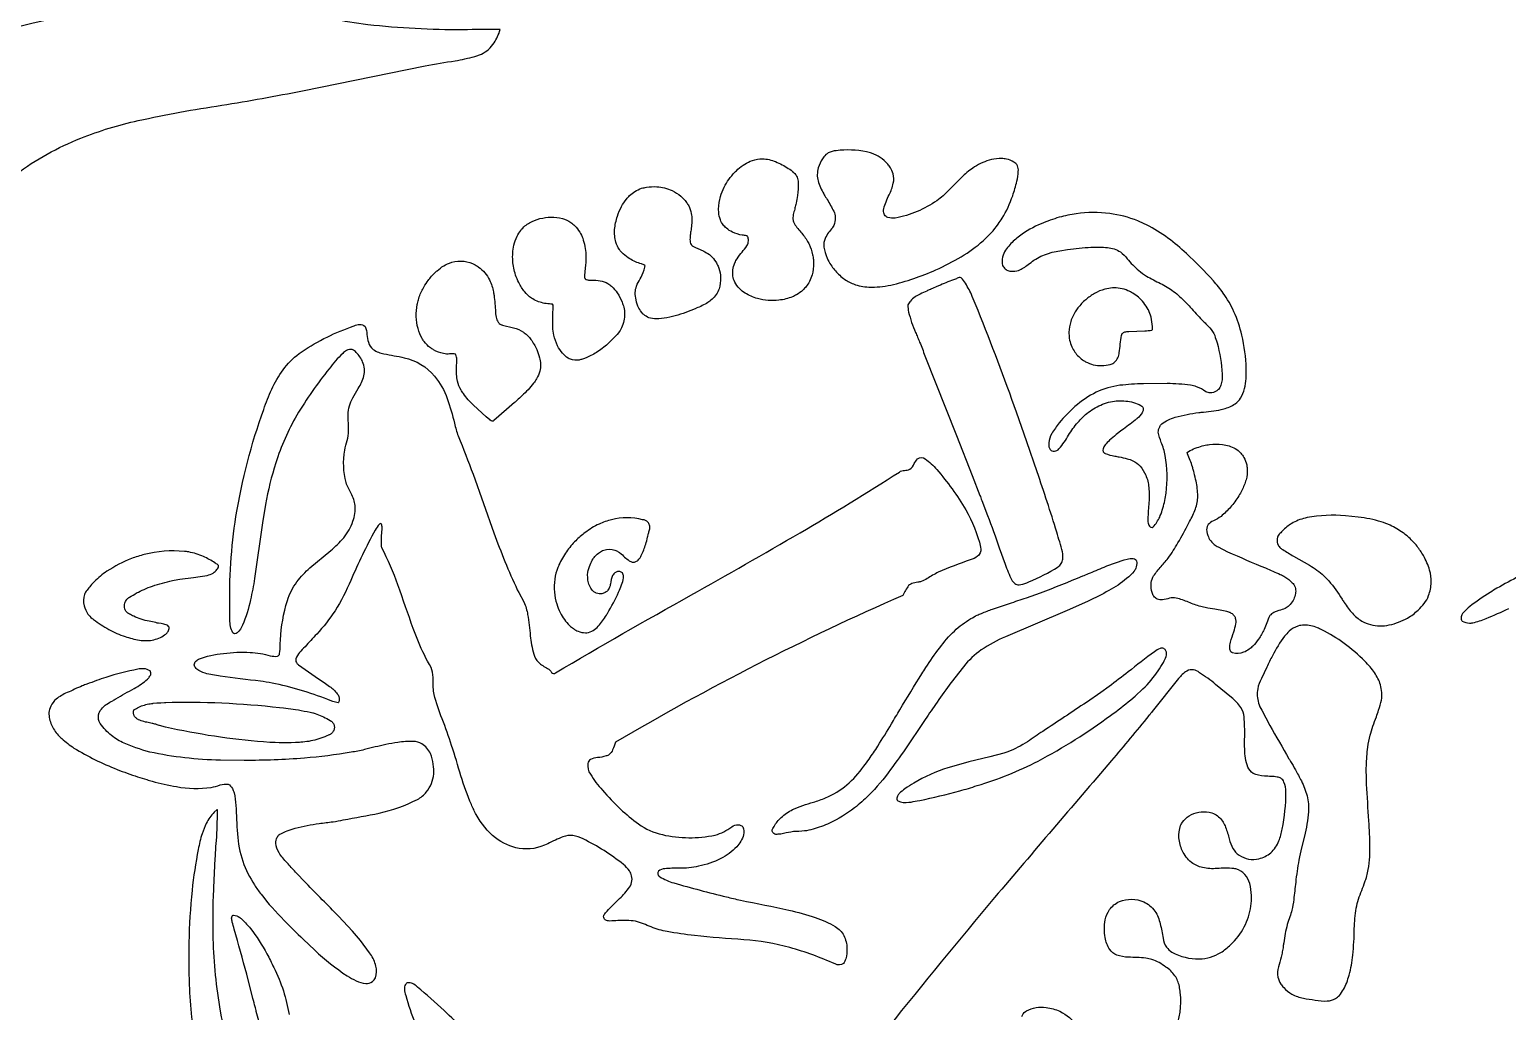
# Model space of a CAD drawing. Header units: millimetres. Extents: x 0 to 1000, y 0 to 780.
# Drawn here: x 232.5 to 420, y 530.4 to 655 of the extents above; entities that cross this region are included whole.
import ezdxf

# ---------------------------------------------------------------- set-up
doc = ezdxf.new("R2010")
doc.units = ezdxf.units.MM
doc.layers.add('Default', color=70, linetype='Continuous')

msp = doc.modelspace()

# ---------------------------------------------------------------- linework, layer by layer
at = {"layer": 'Default'}
for points in [[(230.73, 636.69, -0.06366), (238.96, 641.25, -0.042628), (246.25, 643.48, -0.019042), (256.86, 645.43, 0.008364), (267.09, 647.27), (282.65, 650.45, -0.008495), (286.46, 651.07, 0.023273), (288.95, 651.63), (289.79, 651.92, 0.134092), (291.4, 653.35, 0.070928), (292.18, 655.03), (292.16, 655.06, 0.005751), (287.44, 655.01, -0.029323), (275.38, 655.65, -0.016905), (266.28, 657.23, 0.007882), (259.5, 658.52, 0.08358), (246.45, 658.5, 0.035206), (224.93, 653.66, 0.004821)], [(421.52, 585.67, 0.011599), (418.67, 584.13, 0.021459), (417.79, 583.6, 0.026669), (415.22, 581.82, 0.016182), (414.5, 581.15, 0.079522), (414.16, 580.65, 0.206804), (414.19, 580.09, 0.076513), (414.27, 579.97, 0.134659), (415.17, 579.71, 0.062722), (415.6, 579.76, 0.047214), (417.31, 580.3, 0.010491), (420.17, 581.56, 0.002558)], [(377.83, 527.97, 0.121383), (378.49, 532.82, 0.019872), (378.37, 533.61, 0.097891), (377.8, 534.97, 0.100415), (376.66, 536.07, 0.088926), (374.88, 537.02, 0.038905), (374.11, 537.2, 0.019278), (371.9, 537.31, -0.0714), (370.42, 537.58, -0.135123), (369.53, 538.3, -0.110767), (368.94, 539.8, -0.089794), (368.96, 542.04, -0.102584), (369.5, 543.35, -0.131971), (370.76, 544.37, -0.2052), (373.84, 544.33, -0.138144), (375.27, 543.16, -0.058083), (375.68, 542.39, -0.038314), (375.94, 541.56, -0.012895), (376.3, 539.73, 0.119918), (376.74, 538.6, 0.103705), (377.42, 537.96, 0.130439), (380.89, 537.1, 0.13313), (383.62, 537.91, 0.056616), (384.87, 538.9, 0.090441), (386.59, 541.15, 0.034807), (387.14, 542.44, 0.082326), (387.52, 545.15, 0.058149), (387.31, 546.65, 0.114434), (386.68, 547.82, 0.148722), (385.54, 548.52, 0.033881), (385.28, 548.57, 0.048268), (383.15, 548.57, -0.073836), (381.31, 548.69, -0.099171), (379.9, 549.34, -0.120233), (378.74, 550.84, -0.078023), (378.32, 552.45, -0.114756), (378.53, 554.01, -0.094508), (378.77, 554.44, -0.098586), (379.61, 555.26, -0.172074), (382.13, 555.73, -0.146878), (383.49, 555.01, -0.120738), (384.24, 553.8, -0.032684), (384.69, 552.32, 0.050612), (385.16, 551.13, 0.096893), (385.95, 550.26, 0.210197), (388.47, 549.81, 0.107097), (389.97, 550.57, 0.105262), (391, 552.07, 0.039151), (391.42, 553.58, 0.049916), (391.89, 558.26, 0.140612), (391.64, 559.55, 0.128751), (391.26, 560.02, 0.177204), (390.77, 560.17, 0.061897), (390, 560.25, 0.025151), (389.16, 560.28, -0.095198), (387.73, 560.65, -0.136609), (387.06, 561.45, -0.055425), (386.75, 562.57, -0.039285), (386.66, 563.7, -0.023277), (386.66, 565.34, 0.023167), (386.58, 567.81, 0.113008), (386.19, 569, 0.073579), (384.97, 570.27), (382.97, 571.93, 0.031282), (380.91, 573.42, 0.150925), (380.16, 573.79, 0.164437), (379.31, 573.63, 0.11245), (378.28, 572.67), (374.92, 568.49, -0.035265), (374.49, 567.97, -0.007101), (369.75, 562.26, 0.000693), (354.91, 544.88, 0.006552), (341.47, 528.46, -0.002293)], [(259.9, 519.54, -0.052301), (256.7, 530.47, -0.039186), (255.77, 539.65, -0.017211), (255.83, 545.9, -0.001533), (256.01, 549.65, -0.004252), (256.07, 550.57, -0.011393), (256.17, 552.12, 0.014974), (256.31, 555.85, -0.032359), (256.3, 556.02), (256.27, 556.06), (255.89, 555.72, 0.075382), (254.88, 554.29, 0.031186), (254.36, 552.99, 0.034677), (253.86, 551, 0.023037), (253.08, 545.79, 0.022467), (252.68, 539.2, 0.016791), (252.72, 533.8, 0.033198), (253.6, 525.68, 0.038594)], [(262.4, 525.65, 0.005751), (261.23, 530.42, 0.025641), (261.08, 531.02, 0.010496), (260.81, 532.06), (260.01, 535.17, 0.003649), (258.42, 540.88, 0.032182), (258.18, 541.75, -0.067713), (258.1, 542.26, -0.123567), (258.16, 542.51, -0.147014), (258.28, 542.65, -0.045493), (258.32, 542.67, -0.106328), (259.13, 542.35, -0.04601), (259.49, 542.05, -0.022477), (260.49, 540.98, -0.035604), (262.58, 537.73, -0.015979), (263.45, 536.02, -0.039918), (264.66, 533.03, -0.033622), (265.38, 530.06, -0.041722)], [(287.7, 528.05, -0.001856), (285.05, 530.55, 0.014819), (281.67, 533.53, 0.112882), (281.06, 533.96, 0.112873), (280.48, 534.07, 0.202958), (280.17, 533.87, 0.167475), (280.03, 533.26, 0.075446), (280.19, 532.45, 0.040056), (281.42, 528.94, 0.045445)], [(358.36, 529.78, -0.136319), (358.85, 530.44), (358.96, 530.51, -0.155393), (361.47, 530.94, -0.071545), (363.2, 530.45, -0.096234), (365.46, 528.62, -0.016429)]]:
    msp.add_lwpolyline(points, format="xyb", dxfattribs=at)
for points in [[(334.33, 629.88, 0.005893), (333.85, 629.27, 0.052393), (333.42, 628.54, 0.127349), (333.25, 627.44, 0.059671), (333.66, 626.04, 0.051034), (334.15, 625.16, 0.051425), (335.11, 624, 0.034141), (335.74, 623.46, 0.059131), (337.02, 622.75, 0.09337), (338.96, 622.36, 0.058888), (341.74, 622.61, 0.049372), (347.47, 624.54, 0.027053), (350.69, 626.21, 0.043489), (353.48, 628.24, 0.053164), (355.38, 630.35, 0.014913), (355.89, 631.1, 0.05209), (357.22, 633.95, 0.027808), (357.74, 635.79, 0.047012), (357.93, 637.04, 0.122084), (357.82, 637.73, 0.099075), (357.6, 638.05, 0.056905), (357.36, 638.22, 0.087529), (356.42, 638.6, 0.044551), (355.82, 638.66, 0.057181), (354.51, 638.55, 0.073465), (352.38, 637.6, 0.049326), (350.87, 636.42), (349.13, 634.67, -0.051835), (347.58, 633.32, -0.051508), (345.1, 631.95, -0.059734), (342.31, 631.12, -0.108101), (341.38, 631.19, -0.142577), (340.96, 631.52, -0.141723), (340.83, 632.09, -0.048185), (340.86, 632.3, -0.051758), (341.54, 634.05, 0.051117), (342.07, 635.54, 0.128835), (342.04, 636.75, 0.06879), (341.71, 637.5, 0.044374), (341.37, 637.95, 0.062583), (340.4, 638.81, 0.072339), (339.32, 639.35, 0.026586), (338.66, 639.52, 0.084348), (334.83, 639.66, 0.108668), (333.81, 639.38, 0.103132), (333.26, 638.89, 0.032475), (333.1, 638.64, 0.084902), (332.55, 637.49, 0.071647), (332.42, 636.62, 0.068754), (332.52, 635.83, 0.050838), (333.23, 634.19, 0.016211), (333.57, 633.65, -0.022447), (334.41, 632.15, -0.102179), (334.68, 631.39, -0.109968), (334.61, 630.44, -0.089878), (334.35, 629.91, -0.00091)], [(323.61, 628.74, 0.14556), (323.51, 628.84, 0.100917), (323.45, 628.86, 0.034987), (322.9, 628.94, -0.065504), (321.65, 629.34, -0.071772), (320.89, 629.83, -0.037223), (320.48, 630.24, -0.0708), (320.12, 630.91, -0.068434), (319.92, 631.83, -0.074719), (320.04, 633.48, -0.022969), (320.14, 633.84, -0.042406), (320.61, 635.05, -0.038371), (321.2, 636.02, -0.041058), (321.97, 636.94, -0.00992), (322.15, 637.12, -0.04754), (323, 637.82, -0.053038), (323.92, 638.32, -0.072354), (325.12, 638.62, -0.021718), (325.48, 638.64, -0.087251), (327.13, 638.28, -0.044583), (328.74, 637.42, -0.072256), (329.44, 636.89, 0.011614), (329.56, 636.77, -0.090819), (329.86, 636.29, -0.082388), (329.99, 635.62, -0.049751), (329.9, 633.99, -0.008397), (329.72, 632.99, -0.008743), (329.59, 632.41, -0.033955), (329.51, 632.08, 0.029329), (329.42, 631.73, 0.075147), (329.33, 630.99, 0.093002), (329.43, 630.54, 0.044648), (329.51, 630.39, 0.029177), (330.44, 629.2, -0.0481), (331.28, 628, -0.029265), (331.37, 627.81, -0.054717), (331.82, 626.47, -0.028009), (331.92, 625.84, -0.077195), (331.85, 624.25, -0.031751), (331.77, 623.93, -0.047476), (331.42, 623.07, -0.04749), (331.01, 622.44, -0.037664), (330.59, 621.98, -0.053725), (329.8, 621.39, -0.037176), (329.27, 621.12, -0.061167), (327.55, 620.69, -0.096293), (324.82, 620.89, -0.060902), (323.26, 621.59, -0.068896), (322.55, 622.16, -0.058897), (321.95, 623, -0.080163), (321.72, 623.75, -0.054248), (321.7, 624.34, -0.062299), (321.86, 625.17, -0.053347), (322.1, 625.71, -0.043986), (322.71, 626.6, -0.011373), (322.87, 626.79, 0.029224), (323.48, 627.59, 0.098558), (323.66, 628.07, 0.103584), (323.63, 628.68, 0.011154)], [(310.53, 624.88, 0.096437), (310.56, 625.06), (310.53, 625.11, 0.085629), (310.1, 625.3, -0.068703), (308.63, 625.94, -0.03823), (307.79, 626.56, -0.067418), (307.3, 627.12, -0.068514), (306.87, 628.05, -0.089478), (306.69, 629.68, -0.049656), (307.06, 631.36, -0.045345), (307.58, 632.58, -0.045902), (308.19, 633.51, -0.029501), (308.6, 633.96, -0.050276), (309.28, 634.49, -0.064764), (310.12, 634.89, -0.032424), (310.75, 635.03, -0.05934), (312.04, 635.09, -0.100834), (314, 634.6, -0.053856), (315.09, 633.91, -0.059516), (315.82, 633.11, -0.039148), (316.1, 632.67, -0.067012), (316.43, 631.7, -0.029138), (316.49, 631.3, -0.051811), (316.47, 630.23, -0.024056), (316.37, 629.44, 0.013749), (316.3, 628.95, 0.044814), (316.27, 628.22, 0.096546), (316.35, 627.87, 0.087023), (316.48, 627.68, 0.048599), (316.56, 627.61), (316.95, 627.37), (317.56, 627.11, -0.058163), (318.16, 626.82, -0.078362), (318.9, 626.33, -0.064282), (319.53, 625.58, -0.034146), (319.83, 625.01, -0.070645), (320.12, 623.89, -0.08155), (320.05, 622.49, -0.050438), (319.82, 621.77, -0.047725), (319.34, 621.09, -0.055249), (318.78, 620.57, -0.023978), (318.53, 620.4, -0.046148), (317.07, 619.67), (317.01, 619.65, -0.041576), (314.4, 618.71, -0.022649), (312.99, 618.4), (312.3, 618.33, -0.067302), (311.25, 618.41, -0.091228), (310.54, 618.76, -0.032181), (310.28, 618.98, -0.069008), (309.78, 619.7, -0.063921), (309.42, 620.72, -0.049294), (309.31, 621.66, -0.067797), (309.48, 622.48, -0.022936), (309.57, 622.72, -0.017925), (310.05, 623.6, 0.060142)], [(298.89, 619.98), (298.89, 620.06), (298.81, 620.17, 0.071231), (298.42, 620.22, -0.089341), (296.86, 620.58, -0.039725), (296.14, 620.96, -0.060618), (295.3, 621.75, -0.056396), (294.53, 622.93, -0.034931), (294.14, 623.89, -0.065756), (293.78, 625.68, -0.070636), (293.92, 627.67, -0.054914), (294.33, 628.8, -0.047344), (294.78, 629.54, -0.055026), (295.32, 630.12, -0.061489), (295.91, 630.52, -0.057776), (297.22, 631.04, -0.127937), (300.07, 631.06, -0.080025), (301.13, 630.55, -0.036524), (301.64, 630.14, -0.064299), (302.27, 629.33, -0.043287), (302.65, 628.55, -0.066073), (303.05, 626.48, -0.040371), (303.02, 625.14), (302.93, 624.35, 0.066617), (302.89, 623.54), (302.95, 623.43, -0.251433), (302.96, 623.41, 0.105253), (303.27, 623.27, 0.033882), (303.37, 623.25), (303.79, 623.23, -0.058644), (304.88, 623.15, -0.094536), (305.84, 622.81, -0.04472), (306.31, 622.46, -0.06094), (307.04, 621.63, -0.05671), (307.65, 620.44, -0.025427), (307.86, 619.81, -0.119349), (307.88, 618.09, -0.058695), (307.56, 617.17, -0.055788), (307.18, 616.54, -0.039322), (305.83, 615.15, -0.042481), (304.39, 614.07, -0.020815), (303.7, 613.67, -0.054521), (302.62, 613.21, -0.027337), (302.19, 613.1, -0.133082), (301.1, 613.19, -0.034088), (300.81, 613.32, -0.070697), (300.07, 613.98, -0.058488), (299.47, 614.89, -0.060576), (298.99, 616.27, -0.042606), (298.86, 617.29, -0.028538), (298.86, 618.7)], [(383.03, 609.14, -0.146198), (382.31, 608.93, -0.113654), (381.72, 609.07, 0.078825), (380.55, 609.71, 0.052736), (379.79, 609.9, 0.031561), (376.81, 610.11), (373.83, 610.1, 0.022321), (370.8, 609.89, 0.079844), (367.83, 609.02, 0.060656), (365.11, 607.19, 0.042765), (363.13, 605.14, 0.029864), (362.17, 603.77, 0.102619), (361.81, 602.6, 0.030188), (361.8, 602.2, 0.104449), (361.94, 601.81, 0.148919), (362.19, 601.58, 0.124257), (362.53, 601.54, 0.156576), (363.09, 601.82), (363.12, 601.86, 0.043462), (364.31, 603.56, -0.045522), (365.48, 605.18, -0.052352), (366.83, 606.47, -0.071402), (368.63, 607.49, -0.040558), (369.64, 607.8, -0.072918), (371.56, 607.9, -0.101937), (373.48, 607.34, -0.186446), (373.72, 607.11, -0.094368), (373.79, 606.82, -0.109341), (373.65, 606.41, -0.074412), (373.03, 605.7, 0.02952), (372.75, 605.47, -0.012898), (371.07, 604.18), (370.36, 603.63, 0.00662), (369.51, 602.91, 0.0301), (368.94, 602.32, 0.086209), (368.68, 601.84, 0.151047), (368.72, 601.47, 0.140865), (368.85, 601.29, 0.110975), (368.95, 601.25, 0.063723), (370.16, 600.91, 0.022079), (370.73, 600.81, -0.01084), (371.75, 600.58, -0.060515), (372.45, 600.3, -0.106123), (373.39, 599.62, -0.080692), (374.1, 598.5, -0.079122), (374.49, 596.92, -0.046509), (374.5, 595.04, -0.016835), (374.42, 593.99, 0.012287), (374.37, 592.93, 0.113706), (374.46, 592.25, 0.079556), (374.58, 592.01, 0.150173), (374.76, 591.88, 0.253689), (375.05, 591.93, 0.097663), (375.18, 592.08, 0.073124), (375.95, 593.35, 0.043132), (376.53, 595.28, 0.020133), (376.68, 596.21, 0.07389), (376.58, 600.98, 0.042669), (376.07, 602.65, -0.032781), (375.69, 603.94, -0.112729), (375.87, 604.64, -0.107088), (376.15, 604.99, -0.06306), (376.92, 605.47, -0.041144), (377.85, 605.83, -0.048475), (380.86, 606.43, -0.045411), (381.44, 606.5, -0.00377), (382.73, 606.64, 0.041231), (384, 606.9, 0.0844), (385.47, 607.55, 0.091582), (386.14, 608.25, 0.084609), (386.64, 609.49, 0.069116), (386.85, 612.02, 0.053436), (386.3, 616.25, 0.045251), (385.3, 619.23, 0.042091), (383.94, 621.59, 0.031384), (382.68, 623.16, 0.027208), (379.27, 626.62, 0.022671), (376.92, 628.57, 0.042035), (374.19, 630.26, 0.017134), (373.09, 630.77, 0.060422), (369.53, 631.69, 0.065737), (365.29, 631.67, 0.034134), (363.13, 631.21, 0.031203), (360.84, 630.4, 0.063949), (358.08, 628.83, 0.014592), (357.44, 628.32, 0.054537), (356.32, 627.06, 0.084933), (355.92, 626.16, 0.124721), (355.94, 625.1, 0.085931), (356.28, 624.66, 0.109142), (356.71, 624.41, 0.065459), (357.03, 624.36, 0.09019), (357.95, 624.48, 0.075487), (359.17, 625.21, -0.01443), (359.92, 625.77, -0.068928), (361.75, 626.63, -0.018626), (362.24, 626.77, -0.031687), (363.21, 626.97), (364.18, 627.13, -0.018584), (367.15, 627.41, -0.03767), (369.25, 627.36, -0.146321), (370.88, 626.81, -0.073852), (371.75, 625.96, 0.046004), (373.22, 624.47, 0.030429), (374.19, 623.76, 0.021939), (375.97, 622.82, -0.050832), (377.62, 621.81, -0.028573), (378.44, 621.13, -0.029228), (379.75, 619.8, 0.002426), (381.26, 618.15, -0.013176), (382.22, 617.2, -0.090743), (382.85, 616.2, -0.019033), (383.15, 615.29, -0.055582), (383.81, 611.29, -0.094424), (383.64, 609.93, -0.104505), (383.32, 609.37, -0.086471)], [(286.51, 613.83, 0.121937), (285.75, 613.88, -0.126363), (285, 613.91, -0.07852), (283.72, 614.4, -0.0294), (283.32, 614.66, -0.067992), (282.52, 615.45, -0.02296), (282.26, 615.83, -0.060056), (281.75, 617.09, -0.11408), (281.65, 620.13, -0.023969), (281.8, 620.75, -0.047884), (282.35, 622.11, -0.034734), (282.92, 623.03, -0.043897), (283.84, 624.11, -0.004702), (284.19, 624.44, -0.05), (285.01, 625.05, -0.064016), (286.03, 625.5, -0.102332), (287.6, 625.64, -0.088981), (289, 625.17, -0.02685), (289.43, 624.9, -0.070243), (290.25, 624.16, -0.052355), (290.84, 623.26, -0.060855), (291.33, 621.74, -0.015699), (291.4, 621.3, -0.013417), (291.59, 619.19, 0.07727), (291.72, 618.35, 0.032655), (291.83, 618.06, 0.089852), (292.06, 617.75, 0.116696), (292.34, 617.57, 0.055385), (292.47, 617.54), (293.87, 617.19, -0.076165), (295.14, 616.62), (295.23, 616.57, -0.063168), (296.07, 615.71, -0.058353), (296.81, 614.43, -0.036348), (297.17, 613.4, -0.134441), (297.2, 611.7, -0.065698), (296.79, 610.71, -0.049695), (296.42, 610.17, -0.03639), (294.94, 608.56, -0.003889), (294.32, 607.99, -0.042298), (293.99, 607.69), (293, 606.81), (291.39, 605.41, -0.169666), (291.16, 605.33, -0.173298), (290.9, 605.45, -0.023358), (290.86, 605.49), (290.41, 605.9), (288.8, 607.36, -0.047194), (287.51, 608.84, -0.030872), (287.21, 609.29, -0.067783), (286.77, 610.41, -0.083864), (286.65, 612.15), (286.69, 613.01, 0.104074), (286.6, 613.63, 0.042692)], [(350.68, 623.52, 0.232888), (350.19, 623.48, -0.048847), (349.71, 623.28, 0.020778), (347.8, 622.5), (346.85, 622.09, 0.077569), (346.73, 622.04, 0.040519), (346.31, 621.86, 0.02449), (345.48, 621.46, 0.006066), (344.82, 621.11, 0.101106), (344.23, 620.59, 0.054116), (343.93, 620.09, 0.055286), (344.01, 619.19, 0.042979), (344.88, 616.6, -0.012406), (345.14, 616, 0.006196), (345.41, 615.38, -0.021541), (346.07, 613.63), (350.08, 603.53), (352.07, 598.46), (353.05, 595.92, -0.023902), (353.29, 595.28), (354.02, 593.37, -0.0168), (355.51, 589.25), (356.26, 587.18, 0.023407), (357.09, 585.18, 0.087639), (357.39, 584.81, 0.136938), (357.85, 584.59, 0.083933), (358.24, 584.6, 0.078616), (359.28, 584.95, 0.04195), (362.97, 586.85, 0.131316), (363.37, 587.27, 0.08478), (363.56, 587.83, 0.077927), (363.53, 588.74, 0.029995), (363.19, 590.02, -0.016881), (362.81, 591.27, 0.007579), (360.32, 598.91), (359.03, 602.7), (357.71, 606.47, 0.010261), (352.82, 619.4), (352.08, 621.18, 0.045143), (351.21, 622.84, 0.03522), (350.69, 623.52)], [(374.88, 616.88, 0.136254), (374.97, 616.96, 0.032475), (374.95, 617.34, 0.053594), (374.77, 618.55, 0.048632), (374.44, 619.45), (374.41, 619.52, 0.039462), (373.84, 620.37, 0.044627), (373.18, 621.06, 0.050423), (372.46, 621.59, 0.032236), (371.85, 621.9, 0.057654), (370.84, 622.19, 0.110703), (368.93, 622.09, 0.06124), (367.61, 621.55, 0.049588), (366.49, 620.76, 0.043346), (365.49, 619.72, 0.049947), (364.88, 618.72, 0.028296), (364.59, 618, 0.073997), (364.36, 616.62, 0.038692), (364.4, 615.87, 0.04868), (364.65, 614.97, 0.049091), (365, 614.27, 0.041914), (365.46, 613.68, 0.052608), (366.09, 613.12, 0.032684), (366.47, 612.88, 0.057898), (367.45, 612.51, 0.127703), (369.59, 612.54, 0.11432), (370.05, 612.73, 0.080119), (370.39, 613.09, 0.079137), (370.68, 613.72, 0.030132), (370.74, 614.03, 0.005733), (370.87, 615.12, -0.030633), (371.02, 616.21, -0.082685), (371.13, 616.45, -0.087419), (371.26, 616.59, -0.133974), (371.44, 616.67, -0.055889), (371.97, 616.71), (373.98, 616.8, 0.024928), (374.87, 616.88, 0.021122)], [(271.62, 569.58, -0.051396), (270.3, 570.01, 0.045555), (263.23, 572.1, 0.012839), (261.75, 572.35, -0.009892), (256.66, 572.98, -0.014275), (254.72, 573.35, -0.081695), (253.7, 573.87, -0.141672), (253.39, 574.31, -0.270727), (253.48, 574.8, -0.090193), (253.88, 575.12, -0.080391), (257.07, 575.87, -0.045643), (260.43, 575.99, -0.021042), (261.75, 575.86, -0.024635), (263, 575.57, 0.064345), (263.9, 575.5, 0.256918), (264.19, 575.85, 0.059012), (264.26, 576.94, -0.032242), (264.31, 577.58, -0.063941), (265.17, 582.57, -0.082918), (266.39, 584.94, -0.061662), (268.04, 586.74), (270.69, 588.92, 0.035391), (272.32, 590.54, 0.084878), (273.5, 592.64, 0.092059), (273.77, 594.64, 0.094945), (273.27, 596.15, -0.049594), (272.63, 597.54, -0.108946), (272.45, 601.65, -0.016975), (272.76, 602.9, 0.0398), (272.95, 604.11, -0.008383), (272.89, 606.16, -0.117801), (273.47, 608.32, -0.01775), (274.17, 609.49, 0.066852), (274.89, 611.08, 0.171231), (274.72, 612.86, 0.098094), (273.92, 614.05, 0.170571), (273.41, 614.43, 0.171789), (272.68, 614.32, 0.089565), (272.19, 613.93, 0.038829), (270.47, 611.99, 0.031122), (266.37, 606.1, 0.053527), (263.7, 600.04, 0.033756), (262.41, 594.78), (262.02, 592.44), (261.02, 585.38, -0.008041), (260.5, 582.65, -0.046736), (259.48, 579.45, -0.118245), (258.82, 578.48, -0.365258), (258.23, 578.48, -0.114142), (257.88, 580.13, -0.013488), (257.89, 581.33, -0.046682), (258.65, 593.26, -0.04531), (262.17, 606.84, -0.030919), (263.19, 609.39, -0.045237), (264.63, 611.84, -0.079734), (266.65, 613.91, -0.068076), (273.18, 617.27, 0.042611), (273.63, 617.45, -0.062709), (274.33, 617.63, -0.209461), (275.05, 617.34, -0.084412), (275.27, 616.35, 0.06444), (275.45, 615.35, 0.139329), (276.07, 614.44, 0.113775), (277.43, 613.88, -0.010084), (280, 613.4, -0.167994), (283.86, 611.04, -0.09102), (285.45, 608.22, -0.033565), (286.38, 605.07, 0.016046), (286.84, 603.46, -0.0101), (288.74, 598.6), (291.39, 591.16, 0.022377), (294.35, 583.95), (294.53, 583.59), (295.19, 582.4, -0.065816), (295.66, 580.79, -0.015205), (296, 578.12, 0.049566), (296.44, 575.79, 0.123743), (297.02, 574.75, 0.069293), (298.2, 573.97, -0.056548), (298.7, 573.46, 0.39614), (299.19, 573.39, -0.007652), (316.36, 583.24, 0.00351), (330.24, 591.18, 0.009537), (342.84, 598.88, -0.187475), (343.5, 599.1, 0.091036), (344.17, 599.24, 0.125059), (344.71, 599.96, -0.053097), (345.14, 600.55, -0.336696), (346.12, 600.56, -0.056919), (347.57, 599.2, -0.047414), (351.26, 594.1, -0.071244), (353.15, 589.36, -0.201972), (352.97, 588.43, -0.113706), (352.75, 588.21, -0.104499), (351.82, 587.75, 0.018197), (347.78, 586.17, 0.031898), (346.36, 585.36, -0.037157), (345.61, 584.99, -0.082746), (345.2, 584.91), (344.59, 584.8, 0.124961), (344.01, 584.48, 0.039635), (343.28, 583.23, 0.029679), (306.8, 564.6, -0.013674), (306.45, 563.64, -0.132075), (306.01, 563.04, -0.121837), (305.62, 562.85, -0.067443), (304.53, 562.66, 0.065023), (303.64, 562.42, 0.206666), (303.3, 561.9, 0.188), (303.62, 560.54, 0.04907), (305.15, 558.51, 0.016208), (307.45, 556.12, 0.036266), (309.73, 554.23, 0.104396), (312.76, 552.87, 0.108986), (319.45, 552.82, 0.103468), (321.56, 553.87, -0.137166), (322.4, 554.12, -0.17388), (322.96, 553.87, -0.207272), (323.06, 552.84, -0.123679), (322.19, 551.33, -0.098578), (320.16, 549.83, -0.066081), (317.36, 548.86, -0.069577), (314.9, 548.63, 0.018533), (313.06, 548.54, 0.200354), (312.29, 548.23, 0.167584), (312.18, 547.86, 0.22476), (312.43, 547.52, 0.06334), (314.21, 546.74, 0.009024), (320.88, 544.97, 0.005147), (322.67, 544.55, -0.004031), (328.83, 543.29, -0.024069), (332.17, 542.36, -0.051772), (334.7, 541.2, -0.127749), (335.79, 540.07, -0.108947), (336.18, 538.45, -0.081382), (336.03, 537.11, -0.072454), (335.76, 536.51, -0.27683), (334.68, 536.47, 0.032428), (328.94, 538.55, 0.045107), (323.11, 539.54, -0.010176), (316.84, 540.06, -0.015977), (313.36, 540.56, -0.053707), (311.34, 541.15, 0.027556), (309.34, 541.88, 0.055269), (307.11, 541.96, 0.008104), (306.09, 541.9, -0.110503), (305.52, 542.05, -0.199436), (305.29, 542.46, -0.17178), (305.53, 542.94), (305.55, 542.96, -0.024072), (307.16, 544.58, 0.048127), (308.46, 546.04, 0.254114), (308.86, 547.63, 0.106167), (308.57, 548.26, 0.095175), (307.81, 549.08, 0.055514), (302.72, 552.32, 0.076557), (301.38, 552.75, 0.124849), (300.15, 552.6, 0.016745), (298.22, 551.72, -0.159194), (294.59, 551.12, -0.12415), (291.59, 552.46, -0.094632), (289.14, 555.41, -0.033299), (288.53, 556.69, -0.026304), (287.2, 560.33, 0.002828), (286.02, 564.19, 0.018032), (284.81, 567.56, -0.033361), (283.8, 570.67, -0.042919), (283.69, 571.53), (283.66, 572.83, 0.082955), (283.42, 574.09, -0.037257), (281.81, 577.33, -0.014125), (281.14, 579.03, -0.00255), (279.21, 584.57, 0.034983), (277.15, 589.27, -0.050933), (277.14, 591.1), (277.19, 591.82, 0.09862), (277.11, 592.27, 0.544157), (276.85, 592.27, 0.066514), (276.32, 591.51, 0.026322), (273.23, 585.14, -0.031964), (271.22, 581.26, -0.039384), (268.9, 578.32, 0.008897), (267.41, 576.71, 0.025091), (266.71, 575.98, 0.066234), (266.24, 575.2, 0.207513), (266.42, 574.56, 0.109641), (266.59, 574.43, 0.005272), (270, 572.06, 0.025848), (270.68, 571.57, -0.070773), (271.61, 570.6, -0.200383), (271.7, 569.73, -0.171721)], [(379.42, 601.19, -0.133869), (379.38, 601.27, -0.076832), (379.36, 601.34, 0.019505), (379.38, 601.4), (379.76, 601.62, -0.057766), (381.49, 602.25, -0.02383), (382.19, 602.38, -0.053807), (383.84, 602.38, -0.089027), (385.45, 601.87, -0.080278), (386.15, 601.3, -0.053045), (386.56, 600.74, -0.075911), (386.91, 599.8, -0.028645), (386.98, 599.37, -0.076232), (386.83, 597.89, -0.031342), (386.6, 597.22, -0.046452), (385.91, 595.86, -0.039866), (384.86, 594.43, -0.045025), (383.66, 593.26, -0.065253), (382.69, 592.7, 0.088724), (382.03, 592.21), (381.97, 592.15, 0.13688), (381.84, 591.37, 0.040631), (381.93, 590.98, 0.066066), (382.21, 590.34, 0.065768), (382.8, 589.7, 0.056038), (383.28, 589.38), (384.49, 588.78, 0.009135), (389.32, 586.71, 0.00849), (391.18, 585.9, -0.009884), (391.76, 585.6, -0.076132), (392.7, 584.84, -0.016896), (392.9, 584.6, -0.107897), (393.12, 583.95, -0.094991), (393.07, 583.29, -0.065471), (392.8, 582.58, -0.081852), (392.28, 581.92, -0.075499), (391.79, 581.58, -0.041952), (391.01, 581.31, -0.003113), (390.51, 581.15, 0.110694), (389.96, 580.78, 0.01962), (389.86, 580.67, 0.040104), (389.45, 579.74, -0.028631), (389.11, 578.91, -0.047987), (388.43, 577.68, -0.04823), (387.69, 576.8, -0.02942), (387.23, 576.4, -0.076774), (386.52, 576.01, -0.155559), (385.13, 575.94, -0.159647), (384.91, 576.08, -0.158508), (384.76, 576.51, -0.097607), (384.85, 577.29), (384.86, 577.31, -0.013659), (385.28, 578.61, 0.038044), (385.53, 579.64, 0.136811), (385.51, 580.32, 0.104248), (385.33, 580.64, 0.074143), (385, 580.94, 0.087602), (384.63, 581.11, 0.03582), (382.86, 581.47), (381.97, 581.63), (381.08, 581.82, -0.027895), (379.53, 582.36, 0.047277), (377.98, 582.88, 0.126998), (377.1, 582.86, -0.040903), (376.24, 582.67, -0.183471), (375.55, 582.77, -0.098636), (375.13, 583.13, -0.03394), (375, 583.33, -0.100234), (374.77, 584.41, -0.084678), (374.91, 585.31, -0.026724), (375, 585.54, -0.046622), (375.93, 586.76, 0.034264), (376.95, 587.96, 0.02224), (378.19, 589.9, 0.016338), (379.57, 592.42, 0.02812), (380.33, 594.01, 0.079494), (380.7, 595.63, 0.01011), (380.71, 595.85, 0.045549), (380.49, 597.73, 0.003281), (380.24, 598.78, 0.015429), (380.15, 599.09, 0.036548), (380.02, 599.53, 0.03067)], [(307.53, 586.2, 0.223747), (306.89, 586.19, 0.094236), (306.58, 585.95, 0.046098), (306.43, 585.74, 0.050201), (306.18, 584.71, -0.072043), (306.01, 584.15, -0.048178), (305.86, 583.89, -0.066339), (305.52, 583.61, -0.090242), (305.08, 583.44, -0.145846), (304.38, 583.51, -0.060351), (304.06, 583.69, -0.075597), (303.68, 584.14, -0.068864), (303.39, 584.83, -0.104016), (303.31, 586.16, -0.051988), (303.59, 587.12, -0.053003), (303.97, 587.86, -0.036448), (304.27, 588.24, -0.057819), (304.77, 588.69, -0.066163), (305.32, 588.97, -0.175404), (306.74, 588.97, -0.047505), (307.15, 588.78, -0.059926), (307.84, 588.23, 0.051607), (308.4, 587.74, 0.031595), (308.74, 587.53, 0.14122), (309.13, 587.44, 0.11921), (309.49, 587.56, 0.089257), (309.87, 587.91, 0.053393), (310.09, 588.28, 0.040441), (310.65, 589.74, -0.00178), (310.89, 590.61, 0.015534), (310.95, 590.9, 0.031348), (311.04, 591.3, 0.112679), (311.17, 591.81, 0.093301), (311.09, 592.24, 0.061265), (310.99, 592.44, 0.077534), (310.72, 592.69, 0.109583), (310.37, 592.83, 0.038386), (310.24, 592.84, 0.117134), (306.32, 592.84, 0.045713), (304.72, 592.29, 0.046384), (302.96, 591.2, 0.030855), (301.76, 590.17, 0.047229), (300.6, 588.78, 0.041405), (299.64, 587.09, 0.007144), (299.49, 586.76, 0.058616), (299.1, 585.3, 0.05994), (299.06, 583.64, 0.050131), (299.35, 582.15, 0.045539), (299.78, 581.05, 0.040115), (300.32, 580.17, 0.04812), (300.98, 579.41, 0.036168), (301.47, 579.01, 0.059126), (302.08, 578.68, 0.093258), (303, 578.49, 0.018413), (303.19, 578.49, 0.096606), (303.99, 578.78, 0.072167), (304.63, 579.32, 0.041902), (305.65, 580.72, 0.005485), (305.78, 580.94, 0.036184), (307.21, 583.66, 0.010522), (307.58, 584.56, 0.07518), (307.82, 585.45, 0.121362), (307.79, 585.86, 0.101632), (307.68, 586.08, 0.112225)], [(391.23, 591.19, 0.096047), (390.88, 590.75, 0.090163), (390.77, 590.35, 0.11473), (390.84, 589.79, 0.090119), (391.13, 589.32, 0.105386), (391.49, 589.05), (391.52, 589.04, 0.016969), (392.86, 588.21), (394.89, 587.05, -0.055368), (396.69, 585.72), (396.82, 585.6), (397.34, 585.08, -0.037694), (399.02, 582.74, 0.01615), (399.3, 582.33, 0.044397), (400.32, 580.97, 0.080996), (401.53, 579.97, 0.073227), (402.61, 579.53, 0.12093), (405.01, 579.48, 0.067439), (407.32, 580.35, 0.059092), (408.67, 581.37, 0.032943), (409.44, 582.2, 0.073409), (410, 583.21, 0.082515), (410.32, 584.88, 0.077207), (410.13, 586.43, 0.053739), (409.34, 588.28, 0.042589), (408.54, 589.46, 0.044923), (407.32, 590.73, 0.020801), (406.76, 591.18, 0.045152), (405.11, 592.13, 0.031603), (403.98, 592.57, 0.03988), (401.07, 593.17), (399.45, 593.34, 0.063923), (394.57, 593.1, 0.065116), (392.81, 592.47, 0.06528), (391.58, 591.55, 0.018677)], [(256.39, 586.74, 0.284635), (256.42, 587.01, 0.084815), (256.04, 587.31, 0.019322), (255.96, 587.36, 0.045937), (254.53, 588.16, 0.062482), (252.65, 588.74, 0.023713), (252.1, 588.81, 0.086703), (247.02, 588.42, 0.026965), (245.39, 587.91, 0.046929), (242.27, 586.29, 0.054121), (240.69, 584.99, 0.031984), (239.75, 583.9, 0.091053), (239.42, 583.34, 0.153098), (239.37, 581.91, 0.081417), (239.87, 580.87, 0.070507), (240.39, 580.32, 0.025034), (240.57, 580.18, 0.040162), (242.53, 578.91, 0.043391), (244.58, 578.01, 0.018968), (245.47, 577.75, 0.069262), (247.35, 577.49, 0.096778), (249.08, 577.89, 0.058033), (249.75, 578.33, 0.11368), (250.03, 578.65, 0.096982), (250.19, 579.18, 0.090946), (249.99, 579.4, 0.085687), (249.8, 579.49, 0.061201), (249.14, 579.65), (248.8, 579.7, -0.10547), (248.47, 579.78), (247.62, 579.96, -0.069761), (245.67, 580.58, -0.018709), (245.13, 580.87, -0.110413), (244.75, 581.15, -0.107815), (244.55, 581.51, -0.143535), (244.54, 582.24, -0.093158), (244.77, 582.69, -0.104577), (245.06, 582.95, -0.027786), (245.14, 582.99, -0.045565), (246.98, 584, -0.027171), (248.06, 584.41, -0.024055), (250.59, 585.11, -0.023064), (251.52, 585.27), (253.25, 585.49), (254.12, 585.61), (254.99, 585.77, 0.06201), (255.75, 586.07, 0.09946), (256.24, 586.51, 0.031252)], [(372.97, 587.29, -0.107719), (372.74, 586.48, -0.035788), (372.62, 586.3, -0.058169), (371.68, 585.36, -0.052783), (369.42, 583.84, -0.014939), (366.79, 582.5), (366.72, 582.47), (364.12, 581.32), (356.3, 577.97, 0.053101), (353.23, 576.31, 0.069216), (351, 574.21, 0.020282), (347.42, 569.39, 0.002365), (345.93, 567.23, -0.012443), (341.73, 561.13, -0.042283), (338.92, 557.84, -0.026429), (337.15, 556.26, -0.054204), (333.96, 554.33, -0.035652), (331.89, 553.55, -0.046724), (330.79, 553.34, -0.037062), (329.4, 553.25, 0.028098), (328.14, 553.01, -0.030464), (327.43, 552.91, -0.21723), (326.92, 553, -0.17901), (326.71, 553.3, -0.168653), (326.77, 553.65, 0.034072), (326.93, 553.92, -0.071844), (327.83, 555.04, -0.056274), (329.28, 556.05, -0.041869), (331.92, 556.99, 0.020523), (333.47, 557.54, 0.076453), (336.17, 559.19, 0.058391), (338.33, 561.54, 0.025365), (338.99, 562.45, 0.015804), (340.1, 564.11, 0.009448), (341.82, 566.92, 0.010965), (342.89, 568.72, -0.000523), (345.69, 573.29, 0.009433), (346.18, 574.06, -0.019827), (347.96, 576.58, -0.049947), (349.82, 578.71, -0.057522), (351.92, 580.28, -0.022807), (352.71, 580.72, -0.02283), (353.26, 580.94, -0.021616), (354.67, 581.5), (356.81, 582.22, 0.00979), (357.88, 582.57, 0.021176), (358.95, 582.93), (360.76, 583.56, 0.006137), (366.12, 585.7, 0.021843), (366.82, 585.99, 0.003193), (368.82, 586.82, -0.028881), (371.74, 587.84, -0.087982), (372.52, 587.93, -0.1418), (372.82, 587.8, -0.196404)], [(390.86, 534.78, 0.069888), (391.25, 533.91, 0.054143), (391.61, 533.46, 0.074696), (392.65, 532.63, 0.080238), (394.11, 532.11, 0.016794), (395.6, 531.88, 0.075397), (397.14, 531.76, 0.132231), (398.18, 532.07, 0.057178), (398.67, 532.46, 0.077256), (399.6, 534.07, 0.023686), (399.91, 535.05, 0.038087), (400.39, 537.58, 0.018146), (400.57, 540.94, -0.030994), (400.81, 543.54, -0.046255), (401.51, 545.8, 0.023999), (401.92, 546.89, 0.014784), (402.1, 547.45), (402.26, 548.03, 0.053216), (402.55, 551.31, 0.016993), (402.42, 554.62, -0.002092), (402.13, 559.28, -0.016202), (402.1, 561.62, -0.023339), (402.27, 563.95, -0.040075), (402.58, 565.48, -0.017603), (402.94, 566.62, -0.006816), (403.37, 567.81, 0.010215), (403.66, 568.67, 0.035546), (404.02, 569.95, 0.104746), (403.89, 571.88, 0.056376), (403.57, 572.67, 0.054057), (402.59, 574.15, 0.023613), (401.91, 574.88, 0.039457), (399.27, 577.14, 0.04342), (396.43, 578.86, 0.008567), (395.88, 579.12, 0.111892), (394.18, 579.46, 0.073861), (393.41, 579.34, 0.105059), (392.3, 578.68, 0.041073), (391.73, 578.04, 0.049347), (390.18, 575.57, 0.015944), (389.47, 574.13), (388.8, 572.67, 0.097164), (388.31, 571.37, 0.112443), (388.41, 569.57, 0.081399), (388.83, 568.66), (389.85, 566.73, 0.003091), (392.28, 562.51, -0.029052), (392.49, 562.16, -0.017359), (393.09, 561.1, -0.008845), (393.85, 559.69, -0.048124), (394.57, 557.79, -0.080183), (394.76, 555.77, -0.039352), (394.23, 552.68), (393.86, 551.18, 0.026104), (393.54, 549.65, 0.021451), (393.13, 546.82, -0.004356), (392.88, 544.62, -0.032414), (392.64, 543.27, -0.027037), (392.39, 542.45, 0.005643), (392.07, 541.46, 0.039767), (391.61, 539.14, -0.014218), (391.54, 538.68, -0.035404), (391.43, 538, -0.042142), (391.29, 537.32, -0.019854), (390.95, 536.1, 0.11977)], [(376.67, 576.21, 0.143443), (376.39, 576.48, 0.248948), (375.92, 576.48, 0.074255), (375.2, 576.09, 0.007595), (371.87, 573.52, -0.006528), (369.44, 571.67), (368.4, 570.92), (366.57, 569.66, -0.001902), (361.04, 565.98, -0.006573), (359.09, 564.66, -0.053977), (356.58, 563.38, -0.010573), (356.09, 563.2), (354.32, 562.73), (351.66, 562.09), (350.33, 561.75), (349, 561.36, 0.058864), (344.67, 559.41, 0.015028), (343.55, 558.7, 0.044712), (342.82, 558.08, 0.061345), (342.58, 557.74, 0.217047), (342.57, 557.24, 0.072541), (342.63, 557.14, 0.139576), (344.05, 556.97, 0.013263), (345.1, 557.16), (345.45, 557.22, 0.017544), (350.49, 558.42, 0.010286), (352.7, 559.09, 0.047335), (360.45, 562.21, 0.038002), (369.64, 567.99, 0.010512), (372.19, 569.96), (372.77, 570.45), (373.75, 571.36, 0.05371), (375.68, 573.67, 0.019103), (376.34, 574.72, 0.009757), (376.68, 575.47, 0.190125), (376.67, 576.2)], [(257.66, 559.28, -0.132491), (258.19, 558.73, -0.068515), (258.4, 558.18, -0.040823), (258.64, 556.58, 0.009153), (258.83, 552.97, 0.06193), (259.51, 549.49, 0.052918), (260.99, 546.49, 0.026769), (261.83, 545.31, 0.030295), (264.76, 541.99, 0.001536), (267.16, 539.59), (268.64, 538.2, 0.040178), (272.76, 534.94, 0.016721), (273.89, 534.32, 0.091475), (275.12, 533.97, 0.17914), (275.97, 534.25, 0.077478), (276.37, 534.71, 0.128435), (276.41, 536.19, 0.080927), (275.73, 537.71), (275.61, 537.89), (274.44, 539.45), (273.45, 540.6), (271.66, 542.52, 0.000614), (267.55, 546.7), (266.19, 548.12, 0.010691), (265.13, 549.29, -0.03618), (264.12, 550.57, -0.113364), (263.7, 551.77, -0.120649), (263.88, 552.53, -0.126604), (264.2, 552.91, -0.062217), (266.17, 553.69, -0.033763), (269.21, 554.28, -0.008381), (270.97, 554.51, 0.024588), (272.26, 554.75, 0.008787), (276.82, 555.6, 0.063543), (281.69, 557.34, 0.099628), (282.8, 558.28, 0.070996), (283.45, 559.37, 0.14251), (283.68, 561.8, 0.091693), (283.33, 563.15, 0.15139), (282.23, 564.39, 0.141144), (281.16, 564.7, 0.050604), (279.17, 564.57, 0.02301), (277.68, 564.3, 0.009813), (274.94, 563.66, -0.020343), (273.25, 563.33, -0.020325), (267.33, 562.57, -0.01782), (259.68, 562.28), (256.68, 562.32, -0.04758), (247.7, 563.35, -0.038143), (244.27, 564.56, -0.057431), (242.65, 565.6, -0.075476), (241.28, 567.21, -0.174791), (241.29, 568.35), (241.32, 568.41, -0.082553), (241.87, 569.13, -0.061959), (242.28, 569.44, -0.042922), (243.01, 569.86, 0.037089), (243.39, 570.11, -0.005466), (245.74, 571.42, 0.048262), (247.42, 572.6, 0.011243), (247.72, 572.96, 0.159741), (247.86, 573.39, 0.162663), (247.74, 573.64, 0.182353), (246.97, 573.91, 0.102633), (246.19, 573.85, 0.037976), (242.14, 572.83, 0.005053), (239.74, 571.98, 0.011215), (239.15, 571.74, 0.027963), (238.16, 571.33, -0.039991), (237.22, 570.89, 0.067787), (235.82, 570.07, 0.116136), (235.15, 569.16, 0.060427), (234.91, 568.36, 0.102764), (235.24, 566.79, 0.073106), (236.07, 565.51, 0.03886), (236.54, 565.05, 0.026814), (238.09, 563.86, 0.044984), (243.56, 561.15, 0.013539), (246.17, 560.21, 0.020357), (247.32, 559.86, 0.018863), (248, 559.64, 0.017486), (251.11, 558.96, 0.078312), (255.49, 558.86, 0.047599), (256.64, 559.17, -0.093005)]]:
    msp.add_lwpolyline(points, format="xyb", close=True, dxfattribs=at)
msp.add_lwpolyline([(270.62, 567.33), (270.68, 567.3), (270.74, 567.26), (270.8, 567.22), (270.86, 567.17), (270.91, 567.12), (270.96, 567.06), (271.01, 566.99), (271.03, 566.96), (271.06, 566.9), (271.08, 566.84), (271.1, 566.77), (271.12, 566.7), (271.13, 566.63), (271.14, 566.56), (271.14, 566.49), (271.14, 566.42), (271.13, 566.34), (271.12, 566.27), (271.1, 566.2), (271.08, 566.14), (271.05, 566.08), (271.02, 566.02), (271, 565.99), (270.95, 565.92), (270.9, 565.84), (270.84, 565.78), (270.78, 565.72), (270.72, 565.67), (270.65, 565.62), (270.59, 565.58), (270.52, 565.55), (270.44, 565.52), (270.41, 565.51), (270.17, 565.4), (269.92, 565.29), (269.67, 565.2), (269.42, 565.1), (269.17, 565.02), (268.91, 564.94), (268.66, 564.87), (268.4, 564.81), (268.15, 564.76), (267.89, 564.71), (267.63, 564.67), (267.38, 564.63), (267.12, 564.6), (266.86, 564.59), (266.7, 564.58), (266.19, 564.55), (265.67, 564.54), (265.16, 564.53), (264.65, 564.53), (264.13, 564.53), (263.62, 564.55), (263.11, 564.57), (262.93, 564.58), (262.15, 564.63), (261.37, 564.7), (260.59, 564.77), (259.81, 564.85), (259.03, 564.93), (258.25, 565.02), (257.47, 565.12), (256.69, 565.23), (255.91, 565.35), (255.13, 565.47), (254.35, 565.6), (253.58, 565.73), (252.8, 565.88), (252.03, 566.03), (251.25, 566.18), (250.48, 566.35), (249.71, 566.52), (248.93, 566.7), (248.89, 566.71), (248.76, 566.77), (248.63, 566.82), (248.5, 566.87), (248.36, 566.91), (248.23, 566.94), (248.09, 566.97), (248.01, 566.98), (247.33, 567.13), (247.15, 567.16), (246.97, 567.21), (246.8, 567.26), (246.62, 567.32), (246.44, 567.39), (246.29, 567.45), (246.22, 567.49), (246.14, 567.53), (246.07, 567.57), (246.01, 567.63), (245.94, 567.69), (245.88, 567.75), (245.82, 567.82), (245.78, 567.87), (245.75, 567.93), (245.72, 567.99), (245.69, 568.06), (245.67, 568.13), (245.66, 568.2), (245.65, 568.27), (245.64, 568.35), (245.64, 568.42), (245.65, 568.5), (245.65, 568.57), (245.67, 568.64), (245.68, 568.7), (245.84, 568.8), (246.01, 568.89), (246.17, 568.98), (246.34, 569.06), (246.51, 569.13), (246.68, 569.2), (246.85, 569.26), (247.03, 569.31), (247.06, 569.32), (247.23, 569.37), (247.4, 569.42), (247.58, 569.46), (247.75, 569.49), (247.92, 569.52), (248.1, 569.53), (248.13, 569.54), (248.62, 569.58), (249.11, 569.61), (249.59, 569.64), (249.75, 569.65), (250.57, 569.67), (251.38, 569.7), (252.29, 569.7), (253.21, 569.69), (254.12, 569.67), (255.04, 569.65), (255.96, 569.62), (256.87, 569.58), (257.79, 569.54), (258.7, 569.48), (259.62, 569.42), (260.53, 569.36), (261.44, 569.28), (262.36, 569.2), (263.27, 569.11), (264.19, 569.02), (264.7, 568.96), (266.21, 568.74), (266.58, 568.69), (266.94, 568.63), (267.31, 568.56), (267.68, 568.49), (268.05, 568.41), (268.41, 568.32), (268.46, 568.31), (268.68, 568.25), (268.89, 568.17), (269.11, 568.09), (269.33, 568.01), (269.54, 567.92), (269.76, 567.82), (269.97, 567.71), (270.18, 567.59), (270.39, 567.47), (270.59, 567.35)], close=True, dxfattribs=at)

doc.saveas('drawing.dxf')
